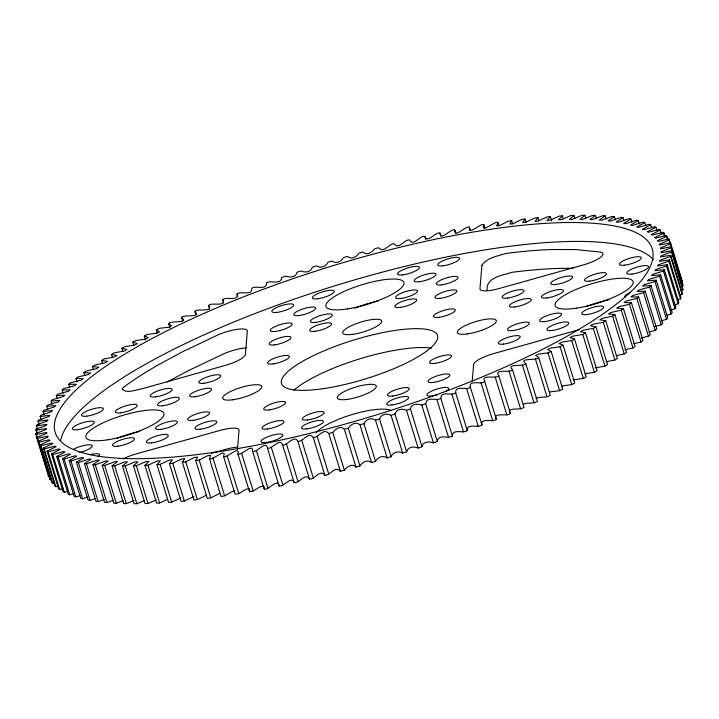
<?xml version="1.0" encoding="UTF-8"?>
<svg xmlns="http://www.w3.org/2000/svg" width="719" height="719" viewBox="0 0 719 719"><rect width="100%" height="100%" fill="white"/><g stroke="black" fill="none" stroke-linecap="round" stroke-linejoin="round"><path stroke-width="1.08" d="M467.305 430.573L455.693 392.799C454.776 384.764 467.08 390.893 470.334 387.146C468.339 379.29 481.91 385.249 484.696 381.385C480.687 373.673 497.197 379.551 498.743 375.516L510.364 413.29C508.818 417.326 492.308 411.439 496.317 419.15C493.531 423.024 479.959 417.065 481.955 424.92C478.701 428.668 466.397 422.538 467.305 430.573C463.611 434.087 452.44 428.012 452.422 436.1C448.332 439.282 438.123 433.44 437.314 441.493L433.431 442.85C429.594 441.502 422.781 441.214 422.044 446.733L418.116 448.045C414.117 446.148 407.898 446.661 406.63 451.802L402.685 453.069C398.605 450.633 392.808 451.963 391.127 456.7L387.155 457.922C383.101 454.92 377.565 457.122 375.552 461.409L371.57 462.578C367.643 459.001 362.214 462.128 359.949 465.921L355.968 467.035C352.274 462.856 346.801 466.973 344.365 470.217L340.393 471.278C335.234 465.04 330.048 475.654 324.88 475.295C320.359 468.581 314.482 479.933 309.467 479.079C305.746 471.898 298.969 483.914 294.179 482.62C291.474 474.98 283.529 487.554 279.071 485.909L267.45 448.135C266.515 439.48 256.063 453.653 252.549 451.173L264.17 488.938C267.684 491.419 278.136 477.254 279.071 485.909M36.921 433.485L36.04 429.234L46.331 425.387L46.87 424.318L36.597 425.927L37.568 429.081M237.441 449.42L239.032 430.393A20.465 5.087 -17.1 0 0 219.744 430.492L136.233 453.914A20.402 5.078 -17.1 0 0 123.228 458.83M487.185 290.656C485.451 277.21 502.446 275.611 511.712 272.339A271.261 67.46 -17.1 0 1 557.926 268.412L573.016 268.241M680.983 290.512L682.96 289.766L671.429 250.895L660.923 252.711L661.3 251.677L671.411 247.758L671.312 246.707L661.408 248.693C660.401 249.349 660.087 247.543 661.192 247.597L670.719 243.732L670.423 242.743L660.375 244.9C659.485 245.565 658.757 243.894 659.952 243.876L669.272 239.948L668.778 239.023L658.218 241.449L657.373 240.685L667.052 236.407L668.023 239.553M682.96 289.766L671.429 250.895M472.221 381.124L473.632 364.578A20.465 5.087 -17.1 0 1 493.71 353.595L579.667 329.518M263.514 486.053C258.148 486.143 254.948 491.877 249.502 491.706L237.881 453.932C240.2 444.441 225.802 459.225 223.501 456.43L235.122 494.196C240.622 494.393 243.993 488.713 249.412 488.65M249.502 491.706L249.718 489.774M223.654 302.996L222.683 299.85C225.469 295.976 239.041 301.935 237.045 294.08C240.299 290.332 252.603 296.462 251.695 288.427C255.389 284.913 266.56 290.988 266.578 282.9C270.668 279.718 280.877 285.56 281.686 277.507L285.569 276.15C289.406 277.498 296.219 277.786 296.956 272.267L300.884 270.955C304.883 272.852 311.102 272.339 312.37 267.198L316.315 265.931C320.395 268.367 326.192 267.037 327.873 262.3L331.845 261.078C335.899 264.08 341.435 261.878 343.448 257.591L347.43 256.422C351.357 259.999 356.786 256.872 359.051 253.079L363.032 251.965C366.726 256.144 372.199 252.027 374.635 248.783L378.607 247.722C383.766 253.96 388.952 243.346 394.12 243.705C398.641 250.419 404.518 239.068 409.533 239.921C413.254 247.102 420.031 235.086 424.821 236.38C427.526 244.02 435.471 231.446 439.929 233.091C440.864 241.746 451.316 227.581 454.83 230.062C454.192 239.175 466.613 224.589 469.498 227.294C467.179 236.794 481.577 222 483.878 224.804L484.849 227.95M452.422 436.1L440.801 398.335C440.819 390.237 451.99 396.313 455.693 392.799M36.597 425.927L36.885 424.776L47.319 421.028L48.029 419.914L38.008 421.325L38.97 424.471M680.111 294.952L682.115 294.224L670.494 256.449L670.782 255.299L660.509 256.908L661.049 255.838L671.339 252.001M682.115 294.224L682.403 293.073L670.782 255.299M223.501 456.43C227.492 446.616 211.242 461.436 209.436 458.641L221.057 496.416C226.323 496.712 229.685 491.436 234.762 491.113M483.878 224.804C479.888 234.61 496.137 219.789 497.943 222.584L498.914 225.739M437.314 441.493L425.702 403.719C426.502 395.675 436.712 401.517 440.801 398.335M38.008 421.325L38.484 420.112L49.045 416.472L49.917 415.321L40.174 416.517L41.145 419.671M677.46 299.94L680.516 298.888L668.895 261.114L669.371 259.901L659.35 261.312L660.06 260.197L670.494 256.449M680.516 298.888L680.992 297.675L669.371 259.901M209.436 458.641L210.748 455.262L207.27 455.846L199.181 460.106L195.712 460.564L207.333 498.339L210.802 497.872L219.655 493.396M497.943 222.584L496.631 225.964L500.109 225.38L508.198 221.128L511.667 220.661L512.629 223.807M267.45 448.135C271.908 449.788 279.853 437.206 282.558 444.845C287.348 446.139 294.125 434.123 297.846 441.304C302.861 442.158 308.739 430.816 313.259 437.52C318.544 437.853 323.478 427.302 328.772 433.503L332.744 432.443C335.18 429.198 340.653 425.082 344.347 429.261L348.329 428.147C350.593 424.354 356.022 421.226 359.949 424.803L363.931 423.635C365.944 419.348 371.48 417.146 375.534 420.148L379.506 418.925C381.187 414.189 386.984 412.859 391.064 415.303L395.01 414.036C396.277 408.886 402.496 408.383 406.505 410.27L410.423 408.958C411.16 403.44 417.973 403.727 421.81 405.076L425.702 403.719M40.174 416.517L40.848 415.267L51.507 411.735L52.514 410.45L43.104 411.538L44.066 414.683M670.899 310.087L675.033 308.766L675.896 307.462L664.275 269.697L654.838 270.677L655.872 269.49L666.531 265.967L667.205 264.709L657.508 265.994L658.02 264.907L668.895 261.114M675.069 304.757L678.152 303.733L678.826 302.483L667.205 264.709M195.712 460.564L197.572 457.059L194.166 457.572L185.745 461.814L182.374 462.209L193.995 499.984L197.365 499.588L206.56 495.13M511.667 220.661L509.807 224.166L513.213 223.654L521.635 219.412L525.005 219.016L525.975 222.171M43.104 411.538L43.967 410.234L54.698 406.828L55.884 405.507L46.771 406.379L47.742 409.524M667.016 315.237L671.169 313.969L672.229 312.621L660.608 274.847L651.486 275.62L652.681 274.397L663.412 270.991L664.275 269.697M182.374 462.209L184.765 458.569L181.458 459.019L172.713 463.243L169.45 463.557L181.071 501.332L184.325 501.008L193.842 496.586M525.005 219.016L522.614 222.656L525.922 222.207L534.675 217.992L537.929 217.668L538.899 220.823M46.771 406.379L47.831 405.031L58.607 401.759L59.974 400.402L51.184 401.058L52.154 404.213M661.372 320.836L666.567 319.317L667.816 317.942L656.195 280.167L647.406 280.823L648.772 279.466L659.548 276.195L660.608 274.847M169.45 463.557L172.371 459.801L169.154 460.178L160.112 464.366L156.967 464.609L168.588 502.374L171.733 502.141L180.775 497.943M537.929 217.668L535.008 221.425L538.225 221.057L547.267 216.859L550.412 216.626L551.707 220.823M51.184 401.058L52.433 399.683L63.227 396.537L64.764 395.162L56.325 395.603L57.295 398.748M655.009 326.552L661.246 324.817L662.675 323.397L651.054 285.623L642.615 286.072L644.152 284.688L654.946 281.542L656.195 280.167M156.967 464.609L160.418 460.744L157.299 461.05L147.979 465.193L144.959 465.355L156.58 503.129L159.6 502.967L167.599 499.417M550.412 216.626L546.961 220.481L550.08 220.185L559.4 216.033L562.42 215.871L563.39 219.016M56.325 395.603L57.754 394.183L68.548 391.19L70.255 389.779L62.185 390.004L63.155 393.158M648.987 332.088L655.207 330.443L656.815 328.996L645.195 291.222L637.124 291.447L638.832 290.036L649.625 287.043L651.054 285.623M144.959 465.355L148.923 461.4L145.921 461.625L136.34 465.723L133.455 465.813L145.067 503.579L147.961 503.498L156.185 499.993M562.42 215.871L558.456 219.834L561.458 219.601L571.039 215.502L573.933 215.421L574.894 218.567M62.185 390.004L63.793 388.557L74.551 385.717L76.43 384.288L68.745 384.297L69.716 387.442M641.249 338.002L648.466 336.177L650.255 334.703L638.634 296.929L630.949 296.947L632.828 295.509L643.586 292.669L645.195 291.222M133.455 465.813L137.922 461.76L135.037 461.913L125.223 465.948L122.473 465.957L134.094 503.731L136.844 503.722L144.42 500.613M573.933 215.421L569.457 219.466L572.342 219.313L582.156 215.278L584.906 215.269L585.868 218.414M68.745 384.297L70.534 382.823L81.238 380.135L83.269 378.679L75.989 378.482L76.96 381.627M633.879 343.727L641.051 342.019L643.011 340.518L631.39 302.753L624.11 302.546L626.141 301.09L636.845 298.403L638.634 296.929M122.473 465.957L127.443 461.832L124.684 461.913L114.663 465.876L112.056 465.804L123.677 503.579L126.283 503.651L134.022 500.595M584.906 215.269L579.936 219.403L582.696 219.313L592.717 215.349L595.323 215.421L596.294 218.567M75.989 378.482L77.949 376.981L88.572 374.455L90.756 372.99L83.907 372.568L84.878 375.713M624.856 349.776L632.963 347.951L635.093 346.432L623.472 308.658L616.623 308.235L618.807 306.77L629.431 304.254L631.39 302.753M112.056 465.804L117.512 461.607L114.887 461.616L104.677 465.499L102.224 465.355L113.845 503.129L116.298 503.273L123.192 500.658M595.323 215.421L589.868 219.619L592.501 219.61L602.702 215.727L605.155 215.871L606.126 219.025M83.907 372.568L86.037 371.049L96.544 368.703L98.88 367.22L92.472 366.582L93.443 369.728M616.228 355.635L624.236 353.955L626.528 352.418L614.907 314.643L608.499 314.005L610.835 312.522L621.342 310.177L623.472 308.658M102.224 465.355L108.147 461.095L105.657 461.032L95.285 464.816L92.994 464.6L104.606 502.374L106.906 502.59L112.91 500.406M605.155 215.871L599.233 220.131L601.722 220.194L612.094 216.41L614.394 216.626L615.356 219.78M92.472 366.582L94.764 365.045L105.145 362.87L107.625 361.387L101.667 360.534L102.637 363.679M606.126 361.729L614.88 360.021L617.333 358.466L605.713 320.692L599.754 319.847L602.243 318.355L612.615 316.18L614.907 314.643M92.994 464.6L99.375 460.286L97.029 460.151L86.523 463.845L84.384 463.548L96.004 501.323L98.144 501.619L104.219 499.489M614.394 216.626L608.004 220.94L610.35 221.075L620.856 217.381L622.996 217.677L623.957 220.832M101.667 360.534L104.12 358.979L114.33 356.992L116.954 355.501L111.472 354.44L112.443 357.586M595.251 367.867L604.931 366.124L607.528 364.56L595.907 326.786L590.425 325.734L593.049 324.233L603.268 322.247L605.713 320.692M84.384 463.548L91.214 459.198L89.012 458.992L78.398 462.569L76.43 462.2L88.051 499.966L90.019 500.343L95.142 498.618M622.996 217.677L616.174 222.027L618.367 222.243L628.981 218.657L630.949 219.034L631.911 222.18M237.881 453.932C240.766 456.637 253.187 442.05 252.549 451.173M111.472 354.44L114.069 352.876L124.504 350.953L126.832 349.479L121.862 348.311L122.823 351.456M584.915 373.826L594.397 372.262L597.138 370.689L585.518 332.915L580.521 331.648L583.28 330.147L593.31 328.349L595.907 326.786M76.43 462.2L83.683 457.823L81.642 457.536L70.947 461.005L69.15 460.555L80.771 498.33L82.559 498.77L87.718 497.108M630.949 219.034L623.697 223.402L625.737 223.69L636.441 220.23L638.229 220.67L639.2 223.816M121.862 348.311L124.603 346.738L134.821 345.021L137.302 343.529L132.799 342.163L133.77 345.309M573.322 379.929L583.316 378.41L586.201 376.837L574.58 339.062L570.077 337.597L572.953 336.097L582.776 334.488L585.518 332.915M69.15 460.555L76.807 456.161L74.92 455.81L64.162 459.144L62.544 458.623L74.165 496.398L75.783 496.919L79.935 495.634M638.229 220.67L630.581 225.065L632.459 225.424L643.217 222.081L644.835 222.602L645.797 225.748M167.141 381.978L188.45 370.6L223.483 353.946A20.402 5.078 -17.1 0 1 246.356 347.897M132.799 342.163L135.684 340.59L145.274 339.179L148.276 337.687L144.276 336.007L145.571 340.204M561.611 386.022L571.713 384.557L574.724 382.993L563.103 345.219L559.103 343.547L562.105 342.046L571.695 340.635L574.58 339.062M62.544 458.623L70.588 454.219L68.871 453.797L58.086 457.005L56.648 456.412L68.269 494.178L69.707 494.771L73.868 493.54M644.835 222.602L636.791 227.006L638.508 227.429L649.293 224.229L650.731 224.822L651.702 227.968M144.276 336.007L147.287 334.443L156.634 333.23L159.51 331.89L156.257 329.868L159.393 328.304L168.462 327.289L171.67 325.815L168.713 323.757C168.659 320.413 190.346 323.586 181.619 317.681C181.97 314.059 202.102 318.247 194.93 311.66C195.838 307.795 214.208 312.918 208.636 305.71C210.182 301.674 226.692 307.561 222.683 299.85M549.774 391.954L559.607 390.696L562.743 389.132L551.122 351.357L547.608 349.605L550.35 348.104L560.092 346.783L563.103 345.219M56.648 456.412L65.061 452.008L63.515 451.514L52.721 454.579L51.462 453.914L60.216 449.429L58.85 448.962L48.074 451.883L47.005 451.146L56.109 446.679L54.905 446.157L44.174 448.917L43.293 448.117L52.721 443.677L51.669 443.093L41.01 445.69L40.327 444.818L50.051 440.423L49.171 439.776L38.601 442.203L38.107 441.277L47.427 437.35C48.622 437.341 47.894 435.66 47.005 436.325L36.957 438.482L36.66 437.494L46.187 433.629C47.292 433.683 46.978 431.885 45.971 432.541L36.067 434.519L35.968 433.476L46.079 429.549L46.358 428.443L35.95 430.33M650.731 224.822L642.346 229.316L643.865 229.712L654.658 226.647L655.917 227.312L656.887 230.457M535.979 398.551C540.355 395.971 546.098 398.452 550.287 395.243L538.666 357.469L535.655 355.528L538.531 354.036L547.986 352.921L551.122 351.357M655.917 227.312L647.163 231.797L648.529 232.264L659.305 229.352L660.375 230.08L661.336 233.226M523.243 404.393C527.593 401.867 533.21 404.473 537.381 401.319L525.76 363.544C517.033 357.64 538.72 360.812 538.666 357.469M660.375 230.08L651.27 234.547L652.475 235.068L663.206 232.318L664.086 233.109L665.057 236.263M509.313 410.522C513.806 407.583 519.657 410.54 524.07 407.34L512.449 369.566C505.277 362.978 525.409 367.166 525.76 363.544M664.086 233.109L654.658 237.558L655.71 238.133L666.369 235.544L667.052 236.407M498.743 375.516C493.171 368.308 511.542 373.431 512.449 369.566M51.462 453.914L63.083 491.688L64.342 492.353L67.46 491.472M211.638 453.285L225.559 449.375A20.465 5.087 -17.1 0 1 237.468 447.119M47.005 451.146L58.625 488.92L59.695 489.648L62.814 488.812M43.293 448.117L54.914 485.891L55.794 486.682L57.862 486.161M40.327 444.818L51.948 482.593L52.631 483.456L54.68 482.961M509.456 411.69L510.364 413.29M680.399 276.797L680.893 277.723M670.423 242.743L682.34 281.506L682.043 280.518M669.272 239.948L683.032 285.524L671.411 247.758M668.778 239.023L671.357 247.417M672.004 249.511L674.26 256.854M674.907 258.957L677.172 266.3M677.81 268.403L680.075 275.745M666.369 235.544L667.34 238.69M663.206 232.318L664.176 235.464M666.531 265.967L678.152 303.733M663.412 270.991L675.033 308.766M659.548 276.195L671.169 313.969M654.946 281.542L666.567 319.317M649.625 287.043L661.246 324.817M643.586 292.669L655.207 330.443M636.845 298.403L648.466 336.177M629.431 304.254L641.051 342.019M621.342 310.177L632.963 347.951M612.615 316.18L624.236 353.955M603.268 322.247L614.88 360.021M593.31 328.349L604.931 366.124M582.776 334.488L594.397 372.262M571.695 340.635L583.316 378.41M560.092 346.783L571.713 384.557M547.986 352.921L559.607 390.696M535.412 359.024L547.033 396.798M522.398 365.09L534.019 402.865M469.498 227.294L470.46 230.439M508.98 371.094L520.601 408.868M454.83 230.062L455.801 233.208M495.193 377.026L506.814 414.791M439.929 233.091L440.9 236.236M484.696 381.385L496.317 419.15M481.056 382.859L492.677 420.633M424.821 236.38L425.792 239.526M470.334 387.146L481.955 424.92M466.622 388.602L478.243 426.376M451.909 394.228L463.53 432.002M436.963 399.719L448.584 437.494M421.81 405.076L433.431 442.85M410.423 408.958L422.044 446.733M406.505 410.27L418.116 448.045M395.01 414.036L406.63 451.802M391.064 415.303L402.685 453.069M379.506 418.925L391.127 456.7M375.534 420.148L387.155 457.922M363.931 423.635L375.552 461.409M359.949 424.803L371.57 462.578M348.329 428.147L359.949 465.921M344.347 429.261L355.968 467.035M332.744 432.443L344.365 470.217M328.772 433.503L340.393 471.278M317.214 436.514L328.835 474.288M313.259 437.52L324.88 475.295M301.764 440.361L313.385 478.135M297.846 441.304L309.467 479.079M286.45 443.965L298.07 481.739M237.045 294.08L237.692 296.174M282.558 444.845L294.179 482.62M271.288 447.326L282.909 485.091M256.332 450.418L267.944 488.192M208.636 305.71L209.597 308.855M241.602 453.258L253.223 491.023M194.93 311.66L195.901 314.805M227.15 455.819L238.771 493.594M181.619 317.681L182.59 320.827M212.995 458.102L224.616 495.876M168.713 323.757L170.008 327.954M199.181 460.106L210.802 497.872M156.257 329.868L157.227 333.014M185.745 461.814L197.365 499.588M172.713 463.243L184.325 501.008M160.112 464.366L171.733 502.141M147.979 465.193L159.6 502.967M136.34 465.723L147.961 503.498M125.223 465.948L136.844 503.722M114.663 465.876L126.283 503.651M104.677 465.499L116.298 503.273M95.285 464.816L106.906 502.59M86.523 463.845L98.144 501.619M78.398 462.569L90.019 500.343M70.947 461.005L82.559 498.77M64.162 459.144L75.783 496.919M58.086 457.005L69.707 494.771M52.721 454.579L64.342 492.353M48.074 451.883L59.695 489.648M44.174 448.917L55.794 486.682M36.04 429.234L37.011 432.38M41.01 445.69L52.631 483.456M35.968 433.476L36.939 436.622M37.577 438.716L50.222 479.977L36.067 434.519M36.66 437.494L48.577 476.257L48.281 475.268M47.589 471.242L47.688 472.293M263.972 486.179L264.17 488.938M293.918 390.219A81.606 20.294 -17.1 0 1 359.752 358.862A81.606 20.294 -17.1 0 1 431.445 348.104M60.657 440.271A312.343 77.679 -17.1 0 1 340.276 284.149A312.343 77.679 -17.1 0 1 653.526 259.838M316.207 432.766A40.803 10.147 -17.1 0 1 352.903 414.306A40.803 10.147 -17.1 0 1 391.289 410.621M625.063 297.262A11.423 2.84 -17.1 0 1 630.446 292.417M437.565 394.776A11.423 2.84 -17.1 0 1 427.302 393.931A11.423 2.84 -17.1 0 1 443.506 387.577A11.423 2.84 -17.1 0 1 445.376 391.72M89.821 454.705A11.423 2.84 -17.1 0 1 97.973 456.853M73.76 449.132A11.423 2.84 -17.1 0 1 91.843 445.259A11.423 2.84 -17.1 0 1 79.171 452.628M117.125 438.204A40.803 10.147 -17.1 0 1 139.693 431.355M354.88 308.208A40.803 10.147 -17.1 0 1 356.39 307.606M357.154 307.301A40.803 10.147 -17.1 0 1 378.122 300.821M586.345 306.51A40.803 10.147 -17.1 0 1 608.903 299.661M122.428 389.033C126.4 394.039 135.738 389.689 141.239 388.997L225.29 365.405A20.465 5.087 -17.1 0 0 245.368 354.422L247.336 331.261A20.402 5.078 -17.1 0 0 237.692 329.275A20.402 5.078 -17.1 0 0 217.677 335.054L182.644 351.708L157.353 365.369A271.261 67.46 -17.1 0 0 122.886 387.766L122.428 389.033M481.919 265.302L479.968 288.607A20.465 5.087 -17.1 0 0 499.256 288.508L582.767 265.086A20.402 5.078 -17.1 0 0 600.311 257.438A20.402 5.078 -17.1 0 0 600.176 252.054L575.784 249.574L552.12 249.52A271.261 67.46 -17.1 0 0 505.906 253.456C497.647 256.036 487.006 257.708 481.919 265.302M220.94 451.334A312.343 77.679 -17.1 0 0 652.484 249.682A312.343 77.679 -17.1 0 0 187.65 320.827A312.343 77.679 -17.1 0 0 220.94 451.334M323.11 388.682A81.606 20.294 -17.1 0 0 437.664 336.231A81.606 20.294 -17.1 0 0 317.726 353.586A81.606 20.294 -17.1 0 0 323.11 388.682M347.304 399.378A20.402 5.078 -17.1 0 0 376.343 386.328A20.402 5.078 -17.1 0 0 346.72 390.381A20.402 5.078 -17.1 0 0 347.304 399.378M467.323 333.922A20.402 5.078 -17.1 0 0 496.362 320.872A20.402 5.078 -17.1 0 0 466.739 324.925A20.402 5.078 -17.1 0 0 467.323 333.922M352.732 334.326A20.402 5.078 -17.1 0 0 381.762 321.276A20.402 5.078 -17.1 0 0 352.148 325.33A20.402 5.078 -17.1 0 0 352.732 334.326M232.713 399.773A20.402 5.078 -17.1 0 0 261.752 386.723A20.402 5.078 -17.1 0 0 232.129 390.777A20.402 5.078 -17.1 0 0 232.713 399.773M435.435 363.302A11.423 2.84 -17.1 0 0 451.469 355.959A11.423 2.84 -17.1 0 0 434.68 358.395A11.423 2.84 -17.1 0 0 435.435 363.302M439.273 317.304A11.423 2.84 -17.1 0 0 455.307 309.961A11.423 2.84 -17.1 0 0 438.518 312.388A11.423 2.84 -17.1 0 0 439.273 317.304M273.373 363.868A11.423 2.84 -17.1 0 0 289.415 356.525A11.423 2.84 -17.1 0 0 272.627 358.952A11.423 2.84 -17.1 0 0 273.373 363.868M269.544 409.866A11.423 2.84 -17.1 0 0 285.578 402.523A11.423 2.84 -17.1 0 0 268.789 404.95A11.423 2.84 -17.1 0 0 269.544 409.866M347.484 308.927A40.803 10.147 -17.1 0 0 403.961 282.594A40.803 10.147 -17.1 0 0 343.331 291.815A40.803 10.147 -17.1 0 0 347.484 308.927M400.825 298.466A11.423 2.84 -17.1 0 0 417.469 291.231A11.423 2.84 -17.1 0 0 401.265 293.208A11.423 2.84 -17.1 0 0 400.825 298.466M400.088 307.381A11.423 2.84 -17.1 0 0 416.723 300.147A11.423 2.84 -17.1 0 0 400.519 302.124A11.423 2.84 -17.1 0 0 400.088 307.381M440.262 298.331A11.423 2.84 -17.1 0 0 456.907 291.096A11.423 2.84 -17.1 0 0 440.702 293.073A11.423 2.84 -17.1 0 0 440.262 298.331M441.385 284.859A11.423 2.84 -17.1 0 0 458.03 277.624A11.423 2.84 -17.1 0 0 441.826 279.601A11.423 2.84 -17.1 0 0 441.385 284.859M419.447 281.713A11.423 2.84 -17.1 0 0 436.091 274.469A11.423 2.84 -17.1 0 0 419.887 276.456A11.423 2.84 -17.1 0 0 419.447 281.713M402.802 274.856A11.423 2.84 -17.1 0 0 419.438 267.621A11.423 2.84 -17.1 0 0 403.233 269.598A11.423 2.84 -17.1 0 0 402.802 274.856M442.976 265.805A11.423 2.84 -17.1 0 0 459.621 258.57A11.423 2.84 -17.1 0 0 443.416 260.548A11.423 2.84 -17.1 0 0 442.976 265.805M315.668 322.373A11.423 2.84 -17.1 0 0 332.313 315.129A11.423 2.84 -17.1 0 0 316.108 317.115A11.423 2.84 -17.1 0 0 315.668 322.373M314.922 331.288A11.423 2.84 -17.1 0 0 331.567 324.044A11.423 2.84 -17.1 0 0 315.362 326.022A11.423 2.84 -17.1 0 0 314.922 331.288M274.37 344.895A11.423 2.84 -17.1 0 0 291.006 337.651A11.423 2.84 -17.1 0 0 274.811 339.638A11.423 2.84 -17.1 0 0 274.37 344.895M275.494 331.423A11.423 2.84 -17.1 0 0 292.13 324.179A11.423 2.84 -17.1 0 0 275.925 326.165A11.423 2.84 -17.1 0 0 275.494 331.423M299.014 315.515A11.423 2.84 -17.1 0 0 315.659 308.28A11.423 2.84 -17.1 0 0 299.455 310.257A11.423 2.84 -17.1 0 0 299.014 315.515M277.085 312.37A11.423 2.84 -17.1 0 0 293.72 305.126A11.423 2.84 -17.1 0 0 277.516 307.112A11.423 2.84 -17.1 0 0 277.085 312.37M317.636 298.753A11.423 2.84 -17.1 0 0 334.281 291.519A11.423 2.84 -17.1 0 0 318.077 293.496A11.423 2.84 -17.1 0 0 317.636 298.753M107.446 439.83A40.803 10.147 -17.1 0 0 163.932 413.497A40.803 10.147 -17.1 0 0 103.293 422.718A40.803 10.147 -17.1 0 0 107.446 439.83M576.665 308.127A40.803 10.147 -17.1 0 0 633.151 281.803A40.803 10.147 -17.1 0 0 572.513 291.024A40.803 10.147 -17.1 0 0 576.665 308.127M587.019 314.518A11.423 2.84 -17.1 0 0 603.663 307.274A11.423 2.84 -17.1 0 0 587.459 309.26A11.423 2.84 -17.1 0 0 587.019 314.518M552.138 330.461A11.423 2.84 -17.1 0 0 568.783 323.217A11.423 2.84 -17.1 0 0 552.578 325.204A11.423 2.84 -17.1 0 0 552.138 330.461M503.552 344.095A11.423 2.84 -17.1 0 0 520.197 336.86A11.423 2.84 -17.1 0 0 503.992 338.838A11.423 2.84 -17.1 0 0 503.552 344.095M512.701 330.596A11.423 2.84 -17.1 0 0 529.346 323.361A11.423 2.84 -17.1 0 0 513.141 325.339A11.423 2.84 -17.1 0 0 512.701 330.596M544.849 321.573A11.423 2.84 -17.1 0 0 561.494 314.338A11.423 2.84 -17.1 0 0 545.29 316.315A11.423 2.84 -17.1 0 0 544.849 321.573M514.678 306.986A11.423 2.84 -17.1 0 0 531.314 299.742A11.423 2.84 -17.1 0 0 515.119 301.728A11.423 2.84 -17.1 0 0 514.678 306.986M546.817 297.963A11.423 2.84 -17.1 0 0 563.462 290.719A11.423 2.84 -17.1 0 0 547.258 292.705A11.423 2.84 -17.1 0 0 546.817 297.963M507.389 298.097A11.423 2.84 -17.1 0 0 524.025 290.862A11.423 2.84 -17.1 0 0 507.83 292.84A11.423 2.84 -17.1 0 0 507.389 298.097M555.976 284.463A11.423 2.84 -17.1 0 0 572.621 277.219A11.423 2.84 -17.1 0 0 556.416 279.206A11.423 2.84 -17.1 0 0 555.976 284.463M589.805 281.12A11.423 2.84 -17.1 0 0 606.45 273.885A11.423 2.84 -17.1 0 0 590.245 275.862A11.423 2.84 -17.1 0 0 589.805 281.12M631.983 274.056A11.423 2.84 -17.1 0 0 648.619 266.821A11.423 2.84 -17.1 0 0 632.414 268.798A11.423 2.84 -17.1 0 0 631.983 274.056M624.694 265.176A11.423 2.84 -17.1 0 0 641.33 257.932A11.423 2.84 -17.1 0 0 625.135 259.918A11.423 2.84 -17.1 0 0 624.694 265.176M433.242 382.436A11.423 2.84 -17.1 0 0 449.887 375.201A11.423 2.84 -17.1 0 0 433.683 377.178A11.423 2.84 -17.1 0 0 433.242 382.436M392.691 396.043A11.423 2.84 -17.1 0 0 409.327 388.808A11.423 2.84 -17.1 0 0 393.122 390.785A11.423 2.84 -17.1 0 0 392.691 396.043M391.945 404.959A11.423 2.84 -17.1 0 0 408.59 397.724A11.423 2.84 -17.1 0 0 392.385 399.701A11.423 2.84 -17.1 0 0 391.945 404.959M266.228 442.473A11.423 2.84 -17.1 0 0 282.873 435.238A11.423 2.84 -17.1 0 0 266.668 437.215A11.423 2.84 -17.1 0 0 266.228 442.473M306.788 428.866A11.423 2.84 -17.1 0 0 323.424 421.622A11.423 2.84 -17.1 0 0 307.22 423.608A11.423 2.84 -17.1 0 0 306.788 428.866M307.525 419.95A11.423 2.84 -17.1 0 0 324.17 412.715A11.423 2.84 -17.1 0 0 307.966 414.692A11.423 2.84 -17.1 0 0 307.525 419.95M267.351 429A11.423 2.84 -17.1 0 0 283.996 421.765A11.423 2.84 -17.1 0 0 267.792 423.743A11.423 2.84 -17.1 0 0 267.351 429M200.224 429.234A11.423 2.84 -17.1 0 0 216.868 421.99A11.423 2.84 -17.1 0 0 200.664 423.976A11.423 2.84 -17.1 0 0 200.224 429.234M192.935 420.345A11.423 2.84 -17.1 0 0 209.58 413.11A11.423 2.84 -17.1 0 0 193.375 415.088A11.423 2.84 -17.1 0 0 192.935 420.345M160.795 429.369A11.423 2.84 -17.1 0 0 177.431 422.134A11.423 2.84 -17.1 0 0 161.227 424.111A11.423 2.84 -17.1 0 0 160.795 429.369M151.637 442.868A11.423 2.84 -17.1 0 0 168.282 435.633A11.423 2.84 -17.1 0 0 152.077 437.61A11.423 2.84 -17.1 0 0 151.637 442.868M117.808 446.211A11.423 2.84 -17.1 0 0 134.444 438.976A11.423 2.84 -17.1 0 0 118.24 440.954A11.423 2.84 -17.1 0 0 117.808 446.211M77.607 429.656A11.423 2.84 -17.1 0 0 94.243 422.421A11.423 2.84 -17.1 0 0 78.038 424.399A11.423 2.84 -17.1 0 0 77.607 429.656M86.756 416.157A11.423 2.84 -17.1 0 0 103.401 408.922A11.423 2.84 -17.1 0 0 87.197 410.9A11.423 2.84 -17.1 0 0 86.756 416.157M120.594 412.814A11.423 2.84 -17.1 0 0 137.23 405.579A11.423 2.84 -17.1 0 0 121.026 407.556A11.423 2.84 -17.1 0 0 120.594 412.814M162.764 405.759A11.423 2.84 -17.1 0 0 179.399 398.515A11.423 2.84 -17.1 0 0 163.204 400.501A11.423 2.84 -17.1 0 0 162.764 405.759M155.475 396.87A11.423 2.84 -17.1 0 0 172.12 389.635A11.423 2.84 -17.1 0 0 155.915 391.612A11.423 2.84 -17.1 0 0 155.475 396.87M194.912 396.735A11.423 2.84 -17.1 0 0 211.548 389.5A11.423 2.84 -17.1 0 0 195.343 391.478A11.423 2.84 -17.1 0 0 194.912 396.735M204.061 383.236A11.423 2.84 -17.1 0 0 220.706 375.992A11.423 2.84 -17.1 0 0 204.502 377.978A11.423 2.84 -17.1 0 0 204.061 383.236"/></g></svg>
